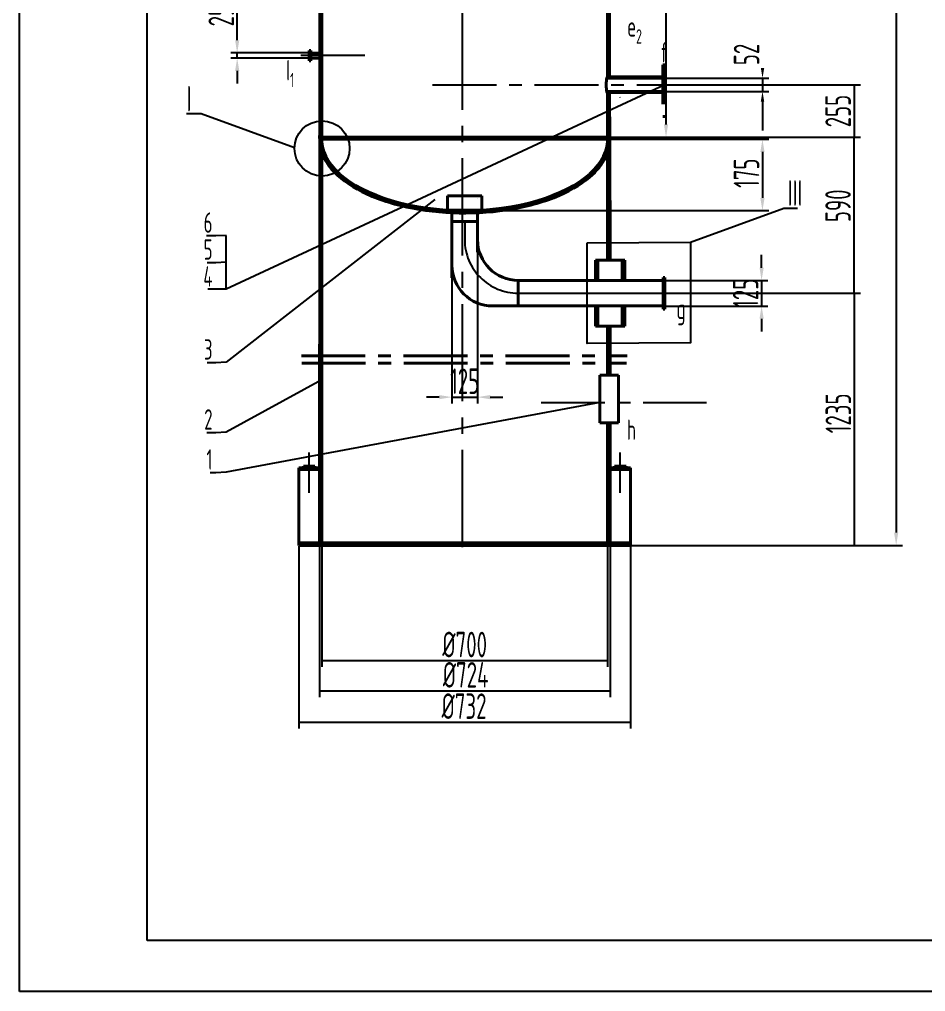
# Model space of a CAD drawing. Header units: millimetres. Extents: x 9688 to 10108, y 5833 to 6427.
# Drawn here: x 9687.8 to 9865.3, y 5833.1 to 6023.6 of the extents above; entities that cross this region are included whole.
import ezdxf

# ---------------------------------------------------------------- set-up
doc = ezdxf.new("R2010")
doc.units = ezdxf.units.MM
doc.linetypes.add('CENTER', pattern=[2, 1.25, -0.25, 0.25, -0.25])
doc.linetypes.add('CENTER2', pattern=[28.575, 19.05, -3.175, 3.175, -3.175])
for name, color, linetype, lineweight in [('中心线', 20, 'CENTER2', 25), ('放大', 54, 'Continuous', 25), ('设备轮廓线', 30, 'Continuous', 40)]:
    doc.layers.add(name, color=color, linetype=linetype, lineweight=lineweight)
doc.layers.add('引线说明', color=144, linetype='Continuous')
doc.layers.add('标注线', color=150, linetype='Continuous')
doc.styles.get("Standard").update_dxf_attribs({"font": 'gbenor.shx', "width": 0.7, "height": 5, "bigfont": 'gbcbig.shx'})
doc.styles.add('图中汉字', font='gbenor.shx', dxfattribs={"width": 0.7, "height": 5, "bigfont": 'gbcbig.shx'})
doc.dimstyles.new('引线标注', dxfattribs={"dimtxt": 3, "dimasz": 2.5, "dimexe": 1.25, "dimexo": 0.625, "dimtad": 1, "dimlfac": 20, "dimtxsty": 'Standard', "dimblk": 'NONE', "dimblk2": 'NONE', "dimcen": 2.5, "dimadec": 0, "dimazin": 0, "dimtfac": 1, "dimtmove": 1, "dimatfit": 3, "dimldrblk": 'NONE', "dimfxl": 1, "dimarcsym": 0})
doc.dimstyles.new('标准', dxfattribs={"dimtxt": 5, "dimasz": 2.5, "dimexe": 1.25, "dimexo": 0.625, "dimtad": 1, "dimlfac": 25, "dimtxsty": 'Standard', "dimcen": 2.5, "dimadec": 0, "dimazin": 0, "dimtfac": 1, "dimtmove": 0, "dimatfit": 3, "dimfxl": 1, "dimarcsym": 0})

# ---------------------------------------------------------------- blocks, each defined once
blk = doc.blocks.new('*D17')
at = {"layer": 'Defpoints', "color": 0, "transparency": 16777216}
for p in [(9813.97, 5972.46), (9813.97, 5967.46), (9833.22, 5967.46)]:
    blk.add_point(p, dxfattribs=at)
at = {"layer": '标注线', "color": 0, "lineweight": -2, "transparency": 16777216}
for p, q in [((9833.22, 5974.96), (9833.22, 5977.46)), ((9814.59, 5972.46), (9834.47, 5972.46)), ((9833.22, 5972.46), (9833.22, 5967.46)), ((9814.59, 5967.46), (9834.47, 5967.46)), ((9833.22, 5964.96), (9833.22, 5962.46))]:
    blk.add_line(p, q, dxfattribs=at)
at = {"layer": '标注线', "color": 0, "transparency": 16777216}
for points in [[(9832.81, 5974.96), (9833.64, 5974.96), (9833.22, 5972.46)], [(9832.81, 5964.96), (9833.64, 5964.96), (9833.22, 5967.46)]]:
    blk.add_solid(points, dxfattribs=at)
at = {"layer": '标注线', "color": 0, "transparency": 16777216, "insert": (9830.1, 5969.96), "char_height": 5, "attachment_point": 5, "rotation": 90}
blk.add_mtext('125', dxfattribs=at)
blk = doc.blocks.new('*D18')
at = {"layer": 'Defpoints', "color": 0, "transparency": 16777216}
for p in [(9744.9, 6017.05), (9730.47, 6016.05), (9744.9, 6016.05)]:
    blk.add_point(p, dxfattribs=at)
at = {"layer": '标注线', "color": 0, "lineweight": -2, "transparency": 16777216}
for p, q in [((9730.47, 6019.55), (9730.47, 6026.7)), ((9744.28, 6017.05), (9729.22, 6017.05)), ((9730.47, 6016.05), (9730.47, 6017.05)), ((9744.28, 6016.05), (9729.22, 6016.05)), ((9730.47, 6013.55), (9730.47, 6011.05))]:
    blk.add_line(p, q, dxfattribs=at)
at = {"layer": '标注线', "color": 0, "transparency": 16777216}
for points in [[(9730.06, 6019.55), (9730.89, 6019.55), (9730.47, 6017.05)], [(9730.06, 6013.55), (9730.89, 6013.55), (9730.47, 6016.05)]]:
    blk.add_solid(points, dxfattribs=at)
at = {"layer": '标注线', "color": 0, "transparency": 16777216, "insert": (9727.35, 6024.37), "char_height": 5, "width": 3.4913, "attachment_point": 5, "rotation": 90}
blk.add_mtext('25', dxfattribs=at)
blk = doc.blocks.new('_None')
blk = doc.blocks.new('*D33')
at = {"layer": 'Defpoints', "color": 0, "transparency": 16777216}
for p in [(9747.05, 5921.03), (9803.05, 5921.03), (9803.05, 5897.98)]:
    blk.add_point(p, dxfattribs=at)
at = {"layer": '标注线', "color": 0, "lineweight": -2, "transparency": 16777216}
for p, q in [((9747.05, 5920.4), (9747.05, 5896.73)), ((9803.05, 5920.4), (9803.05, 5896.73)), ((9747.05, 5897.98), (9803.05, 5897.98))]:
    blk.add_line(p, q, dxfattribs=at)
at = {"layer": '标注线', "color": 0, "transparency": 16777216, "insert": (9775.05, 5901.11), "char_height": 5, "attachment_point": 5}
blk.add_mtext('%%C700', dxfattribs=at)
blk = doc.blocks.new('*D34')
at = {"layer": 'Defpoints', "color": 0, "transparency": 16777216}
for p in [(9746.57, 5921.03), (9803.53, 5921.03), (9803.53, 5892.05)]:
    blk.add_point(p, dxfattribs=at)
at = {"layer": '标注线', "color": 0, "lineweight": -2, "transparency": 16777216}
for p, q in [((9746.57, 5920.4), (9746.57, 5890.8)), ((9803.53, 5920.4), (9803.53, 5890.8)), ((9746.57, 5892.05), (9803.53, 5892.05))]:
    blk.add_line(p, q, dxfattribs=at)
at = {"layer": '标注线', "color": 0, "transparency": 16777216, "insert": (9775.24, 5895.17), "char_height": 5, "attachment_point": 5}
blk.add_mtext('%%C724', dxfattribs=at)
blk = doc.blocks.new('*D35')
at = {"layer": 'Defpoints', "color": 0, "transparency": 16777216}
for p in [(9742.57, 5921.03), (9807.53, 5921.03), (9807.53, 5885.9)]:
    blk.add_point(p, dxfattribs=at)
at = {"layer": '标注线', "color": 0, "lineweight": -2, "transparency": 16777216}
for p, q in [((9742.57, 5920.4), (9742.57, 5884.65)), ((9807.53, 5920.4), (9807.53, 5884.65)), ((9742.57, 5885.9), (9807.53, 5885.9))]:
    blk.add_line(p, q, dxfattribs=at)
at = {"layer": '标注线', "color": 0, "transparency": 16777216, "insert": (9774.93, 5889.03), "char_height": 5, "attachment_point": 5}
blk.add_mtext('%%C732', dxfattribs=at)
blk = doc.blocks.new('*D20')
at = {"layer": 'Defpoints', "color": 0, "transparency": 16777216}
for p in [(9803.49, 5969.96), (9803.49, 5920.55), (9851.38, 5920.55)]:
    blk.add_point(p, dxfattribs=at)
at = {"layer": '标注线', "color": 0, "lineweight": -2, "transparency": 16777216}
for p, q in [((9804.12, 5969.96), (9852.63, 5969.96)), ((9851.38, 5969.96), (9851.38, 5920.55)), ((9804.12, 5920.55), (9852.63, 5920.55))]:
    blk.add_line(p, q, dxfattribs=at)
at = {"layer": '标注线', "color": 0, "transparency": 16777216, "insert": (9848.25, 5946.42), "char_height": 5, "attachment_point": 5, "rotation": 90}
blk.add_mtext('1235', dxfattribs=at)
blk = doc.blocks.new('*D36')
at = {"layer": 'Defpoints', "color": 0, "transparency": 16777216}
for p in [(9775.05, 6000.55), (9785.55, 5969.96), (9851.32, 5969.96)]:
    blk.add_point(p, dxfattribs=at)
at = {"layer": '标注线', "color": 0, "lineweight": -2, "transparency": 16777216}
for p, q in [((9775.68, 6000.55), (9852.57, 6000.55)), ((9851.32, 6000.55), (9851.32, 5969.96)), ((9786.18, 5969.96), (9852.57, 5969.96))]:
    blk.add_line(p, q, dxfattribs=at)
at = {"layer": '标注线', "color": 0, "transparency": 16777216, "insert": (9848.2, 5987.1), "char_height": 5, "attachment_point": 5, "rotation": 90}
blk.add_mtext('590', dxfattribs=at)
blk = doc.blocks.new('*D21')
at = {"layer": 'Defpoints', "color": 0, "transparency": 16777216}
for p in [(9813.89, 6010.81), (9813.89, 6000.55), (9851.34, 6000.55)]:
    blk.add_point(p, dxfattribs=at)
at = {"layer": '标注线', "color": 0, "lineweight": -2, "transparency": 16777216}
for p, q in [((9814.51, 6010.81), (9852.59, 6010.81)), ((9851.34, 6010.81), (9851.34, 6000.55)), ((9814.51, 6000.55), (9852.59, 6000.55))]:
    blk.add_line(p, q, dxfattribs=at)
at = {"layer": '标注线', "color": 0, "transparency": 16777216, "insert": (9848.21, 6005.67), "char_height": 5, "attachment_point": 5, "rotation": 90}
blk.add_mtext('255', dxfattribs=at)
blk = doc.blocks.new('*D37')
at = {"layer": 'Defpoints', "color": 0, "transparency": 16777216}
for p in [(9813.89, 6012.11), (9813.89, 6009.51), (9833.4, 6009.51)]:
    blk.add_point(p, dxfattribs=at)
at = {"layer": '标注线', "color": 0, "lineweight": -2, "transparency": 16777216}
for p, q in [((9814.51, 6012.11), (9834.65, 6012.11)), ((9833.4, 6012.11), (9833.4, 6009.51)), ((9814.51, 6009.51), (9834.65, 6009.51))]:
    blk.add_line(p, q, dxfattribs=at)
at = {"layer": '标注线', "color": 0, "transparency": 16777216, "insert": (9830.27, 6016.76), "char_height": 5, "attachment_point": 5, "rotation": 90}
blk.add_mtext('52', dxfattribs=at)
blk = doc.blocks.new('*D25')
at = {"layer": 'Defpoints', "color": 0, "transparency": 16777216}
for p in [(9772.55, 5986.16), (9777.55, 5986.16), (9777.55, 5949.6)]:
    blk.add_point(p, dxfattribs=at)
at = {"layer": '标注线', "color": 0, "lineweight": -2, "transparency": 16777216}
for p, q in [((9772.55, 5985.53), (9772.55, 5948.35)), ((9777.55, 5985.53), (9777.55, 5948.35)), ((9770.05, 5949.6), (9767.55, 5949.6)), ((9772.55, 5949.6), (9777.55, 5949.6)), ((9780.05, 5949.6), (9782.55, 5949.6))]:
    blk.add_line(p, q, dxfattribs=at)
at = {"layer": '标注线', "color": 0, "transparency": 16777216}
for points in [[(9770.05, 5950.01), (9770.05, 5949.18), (9772.55, 5949.6)], [(9780.05, 5950.01), (9780.05, 5949.18), (9777.55, 5949.6)]]:
    blk.add_solid(points, dxfattribs=at)
at = {"layer": '标注线', "color": 0, "transparency": 16777216, "insert": (9775.05, 5952.72), "char_height": 5, "attachment_point": 5}
blk.add_mtext('125', dxfattribs=at)
blk = doc.blocks.new('*D26')
at = {"layer": 'Defpoints', "color": 0, "transparency": 16777216}
for p in [(9775.05, 6060.55), (9775.05, 6000.55), (9814.49, 6000.55)]:
    blk.add_point(p, dxfattribs=at)
at = {"layer": '标注线', "color": 0, "lineweight": -2, "transparency": 16777216}
for p, q in [((9775.68, 6060.55), (9815.74, 6060.55)), ((9814.49, 6058.05), (9814.49, 6003.05)), ((9775.68, 6000.55), (9815.74, 6000.55))]:
    blk.add_line(p, q, dxfattribs=at)
at = {"layer": '标注线', "color": 0, "transparency": 16777216}
for points in [[(9814.08, 6058.05), (9814.91, 6058.05), (9814.49, 6060.55)], [(9814.08, 6003.05), (9814.91, 6003.05), (9814.49, 6000.55)]]:
    blk.add_solid(points, dxfattribs=at)
at = {"layer": '标注线', "color": 0, "transparency": 16777216, "insert": (9811.37, 6029.34), "char_height": 5, "attachment_point": 5, "rotation": 90}
blk.add_mtext('1385', dxfattribs=at)
blk = doc.blocks.new('*D29')
at = {"layer": 'Defpoints', "color": 0, "transparency": 16777216}
for p in [(9774.64, 6346.55), (9774.64, 5920.55), (9859.59, 5920.55)]:
    blk.add_point(p, dxfattribs=at)
at = {"layer": '标注线', "color": 0, "lineweight": -2, "transparency": 16777216}
for p, q in [((9775.27, 6346.55), (9860.84, 6346.55)), ((9859.59, 6344.05), (9859.59, 5923.05)), ((9775.27, 5920.55), (9860.84, 5920.55))]:
    blk.add_line(p, q, dxfattribs=at)
at = {"layer": '标注线', "color": 0, "transparency": 16777216}
for points in [[(9859.17, 6344.05), (9860, 6344.05), (9859.59, 6346.55)], [(9859.17, 5923.05), (9860, 5923.05), (9859.59, 5920.55)]]:
    blk.add_solid(points, dxfattribs=at)
at = {"layer": '标注线', "color": 0, "transparency": 16777216, "insert": (9856.46, 6150.02), "char_height": 5, "attachment_point": 5, "rotation": 90}
blk.add_mtext('13160', dxfattribs=at)
blk = doc.blocks.new('*D32')
at = {"layer": 'Defpoints', "color": 0, "transparency": 16777216}
for p in [(9775.05, 6000.15), (9775.04, 5986.15), (9833.39, 5986.15)]:
    blk.add_point(p, dxfattribs=at)
at = {"layer": '标注线', "color": 0, "lineweight": -2, "transparency": 16777216}
for p, q in [((9775.68, 6000.15), (9834.64, 6000.15)), ((9833.39, 5997.65), (9833.39, 5988.65)), ((9775.67, 5986.15), (9834.64, 5986.15))]:
    blk.add_line(p, q, dxfattribs=at)
at = {"layer": '标注线', "color": 0, "transparency": 16777216}
for points in [[(9832.97, 5997.65), (9833.8, 5997.65), (9833.39, 6000.15)], [(9832.97, 5988.65), (9833.8, 5988.65), (9833.39, 5986.15)]]:
    blk.add_solid(points, dxfattribs=at)
at = {"layer": '标注线', "color": 0, "transparency": 16777216, "insert": (9830.26, 5993.49), "char_height": 5, "attachment_point": 5, "rotation": 90}
blk.add_mtext('175', dxfattribs=at)

msp = doc.modelspace()

# ---------------------------------------------------------------- linework, layer by layer
for p, q in [((9687.81173, 5833.0945), (9687.81173, 6427.0945)), ((9712.81173, 5843.0945), (9712.81173, 6417.0945)), ((10097.81173, 5843.0945), (9712.81173, 5843.0945)), ((10107.81173, 5833.0945), (9687.81173, 5833.0945))]:
    msp.add_line(p, q)
at = {"layer": '中心线', "linetype": 'CENTER2'}
for p, q in [((9774.64351, 5920.2024), (9774.64351, 6393.8396)), ((9785.55205, 5969.96301), (9821.43638, 5969.96301)), ((9744.57205, 5930.82936), (9744.57205, 5938.73545))]:
    msp.add_line(p, q, dxfattribs=at)
at = {"layer": '中心线', "linetype": 'CENTER', "ltscale": 10}
for p, q in [((9755.4689, 6016.54562), (9742.006, 6016.54562)), ((9768.74909, 6010.81359), (9817.27345, 6010.81359)), ((9790.03379, 5948.54554), (9822.39544, 5948.54554))]:
    msp.add_line(p, q, dxfattribs=at)
at = {"layer": '中心线'}
for p, q in [((9775.05205, 5984.01617), (9775.05205, 5980.46301)), ((9805.53205, 5930.82936), (9805.53205, 5938.73545))]:
    msp.add_line(p, q, dxfattribs=at)
at = {"layer": '中心线', "linetype": 'CENTER2'}
msp.add_arc((9785.55205, 5980.46301), 10.5, 180, 270, dxfattribs=at)
at = {"layer": '放大'}
for p, q in [((9723.38481, 6005.09847), (9720.53791, 6005.09847)), ((9741.69623, 5998.45727), (9723.38481, 6005.09847)), ((9819.26161, 5979.97135), (9837.57303, 5986.61255)), ((9837.57303, 5986.61255), (9840.26888, 5986.61255))]:
    msp.add_line(p, q, dxfattribs=at)
msp.add_lwpolyline([(9799.0594, 5979.8328), (9819.26161, 5979.97135), (9819.26161, 5960.23178), (9799.0594, 5960.09323)], close=True, dxfattribs=at)
at = {"layer": '放大', "ltscale": 10}
msp.add_circle((9747.10103, 5998.34083), 5.40605, dxfattribs=at)
at = {"layer": '标注线'}
msp.add_line((9833.39935, 6007.51359), (9833.39935, 6001.88558), dxfattribs=at)
at = {"layer": '标注线', "color": 251}
msp.add_line((9803.05205, 6005.57281), (9765.66227, 5988.14896), dxfattribs=at)
at = {"layer": '标注线'}
for points in [[(9814.28643, 6010.8081), (9803.05205, 6005.57281)], [(9765.66227, 5988.14896), (9728.33137, 5970.75255), (9726.13814, 5970.75255), (9724.70481, 5970.75255)]]:
    msp.add_lwpolyline(points, dxfattribs=at)
for points in [[(9833.06602, 6014.11359), (9833.73269, 6014.11359), (9833.39935, 6012.11359)], [(9833.06602, 6007.51359), (9833.73269, 6007.51359), (9833.39935, 6009.51359)]]:
    msp.add_solid(points, dxfattribs=at)
at = {"layer": '设备轮廓线'}
for p, q in [((9746.65205, 6001.23662), (9746.65205, 6039.94562)), ((9747.05205, 6000.54562), (9747.05205, 6039.72811)), ((9803.05205, 6014.45205), (9803.05205, 6025.25043)), ((9803.45205, 6014.23455), (9803.45205, 6025.73455)), ((9746.65205, 6017.04562), (9744.90334, 6017.04562)), ((9746.65205, 6016.04562), (9744.90334, 6016.04562)), ((9803.45228, 6012.35107), (9803.45205, 6016.68465)), ((9803.05205, 6012.35095), (9803.05205, 6014.45205)), ((9802.89726, 6012.09387), (9813.88643, 6012.11359)), ((9803.05205, 6012.35095), (9813.88643, 6012.35359)), ((9802.89813, 6009.4939), (9813.88643, 6009.51359)), ((9803.05205, 6009.23996), (9813.88643, 6009.27359)), ((9803.05205, 6008.79771), (9803.05205, 6009.23996)), ((9803.05205, 6000.54562), (9803.05205, 6008.79771)), ((9803.46308, 5999.88567), (9803.44917, 6009.24119)), ((9747.05205, 6000.54562), (9803.05205, 6000.54562)), ((9747.05205, 6000.14562), (9803.05205, 6000.14562)), ((9803.53204, 5976.43257), (9803.46308, 5999.88567)), ((9746.65045, 5999.06454), (9746.57205, 5921.02554)), ((9747.05205, 5997.47833), (9747.05205, 5921.02554)), ((9803.05205, 5976.43265), (9803.05205, 5997.52227)), ((9771.67328, 5986.24751), (9771.67328, 5989.05319)), ((9771.67328, 5989.05319), (9775.05205, 5989.05319)), ((9778.43081, 5989.05319), (9775.05205, 5989.05319)), ((9777.54805, 5988.54562), (9777.55205, 5988.54562)), ((9778.42629, 5986.24818), (9778.43081, 5989.05319)), ((9771.67328, 5986.24751), (9778.42629, 5986.24818)), ((9772.55717, 5986.20099), (9772.55205, 5973.00353)), ((9777.54686, 5986.20168), (9777.55205, 5978.00353)), ((9772.55205, 5984.01617), (9777.55205, 5984.01617)), ((9785.55205, 5972.46301), (9813.96643, 5972.46301)), ((9785.55205, 5972.46301), (9785.55205, 5967.46301)), ((9780.55205, 5967.46301), (9813.96643, 5967.46301)), ((9803.05205, 5953.89927), (9803.05205, 5963.49345)), ((9803.53204, 5953.8992), (9803.53204, 5963.49345)), ((9803.05205, 5921.02562), (9803.05205, 5944.55907)), ((9803.53204, 5921.02554), (9803.53204, 5944.55907)), ((9742.57205, 5921.02554), (9742.57205, 5935.71812)), ((9742.57205, 5935.71812), (9746.57205, 5935.71812)), ((9742.57205, 5935.39812), (9746.57205, 5935.39812)), ((9743.43978, 5935.71812), (9743.43978, 5936.07874)), ((9743.43978, 5936.07874), (9744.57205, 5936.07874)), ((9745.70431, 5936.07874), (9744.57205, 5936.07874)), ((9745.70431, 5935.71812), (9745.70431, 5936.07874)), ((9807.53205, 5935.71812), (9803.53205, 5935.71812)), ((9807.53205, 5935.39812), (9803.53205, 5935.39812)), ((9804.39978, 5936.07874), (9805.53205, 5936.07874)), ((9804.39978, 5935.71812), (9804.39978, 5936.07874)), ((9806.66431, 5936.07874), (9805.53205, 5936.07874)), ((9806.66431, 5935.71812), (9806.66431, 5936.07874)), ((9807.53205, 5921.02554), (9807.53205, 5935.71812)), ((9742.57205, 5921.02554), (9807.53204, 5921.02554)), ((9742.57205, 5920.54562), (9742.57205, 5921.02554)), ((9742.57205, 5920.54563), (9807.53204, 5920.54554)), ((9807.53204, 5921.02554), (9807.53204, 5920.54554))]:
    msp.add_line(p, q, dxfattribs=at)
at = {"layer": '设备轮廓线', "linetype": 'CENTER2', "ltscale": 10}
for p, q in [((9744.74334, 6017.55115), (9744.58334, 6017.55115)), ((9744.58334, 6017.55115), (9744.58334, 6016.54562)), ((9744.90334, 6017.55115), (9744.74334, 6017.55115)), ((9744.90334, 6017.09586), (9744.90334, 6017.55115)), ((9744.90334, 6017.09586), (9744.90334, 6016.54562)), ((9744.58334, 6015.54009), (9744.58334, 6016.54562)), ((9744.74334, 6015.54009), (9744.58334, 6015.54009)), ((9744.90334, 6015.54009), (9744.74334, 6015.54009)), ((9744.90334, 6015.99537), (9744.90334, 6016.54562)), ((9744.90334, 6015.99537), (9744.90334, 6015.54009)), ((9813.88643, 6010.8081), (9813.88643, 6014.72786)), ((9814.28643, 6014.72786), (9813.88643, 6014.72786)), ((9814.28643, 6010.8081), (9814.28643, 6014.72786)), ((9813.88643, 6010.8081), (9813.88643, 6007.03384)), ((9814.28643, 6010.8081), (9814.28643, 6007.03384)), ((9813.88643, 6004.58374), (9814.28643, 6004.58374)), ((9800.66958, 5972.46301), (9800.66958, 5976.43257)), ((9800.66958, 5976.43257), (9803.53204, 5976.43257)), ((9801.16242, 5976.43257), (9801.16242, 5972.46301)), ((9806.3945, 5976.43257), (9803.53204, 5976.43257)), ((9805.90166, 5976.43257), (9805.90166, 5972.46301)), ((9806.3945, 5972.46301), (9806.3945, 5976.43257)), ((9813.96643, 5973.06038), (9813.96643, 5969.96301)), ((9813.96643, 5973.06038), (9814.28643, 5973.06038)), ((9814.28643, 5973.06038), (9814.28643, 5969.96301)), ((9813.96643, 5966.86564), (9813.96643, 5969.96301)), ((9814.28643, 5966.86564), (9814.28643, 5969.96301)), ((9800.66958, 5967.46301), (9800.66958, 5963.49345)), ((9801.16242, 5963.49345), (9801.16242, 5967.46301)), ((9805.90166, 5963.49345), (9805.90166, 5967.46301)), ((9806.3945, 5967.46301), (9806.3945, 5963.49345)), ((9813.96643, 5966.86564), (9814.28643, 5966.86564)), ((9800.66958, 5963.49345), (9803.53204, 5963.49345)), ((9806.3945, 5963.49345), (9803.53204, 5963.49345)), ((9801.53467, 5951.02554), (9801.53467, 5953.8992)), ((9801.53467, 5953.8992), (9803.21204, 5953.8992)), ((9805.20941, 5953.8992), (9803.21204, 5953.8992)), ((9805.20941, 5951.02554), (9805.20941, 5953.8992)), ((9801.53467, 5951.02554), (9801.53467, 5944.55907)), ((9805.20941, 5951.02554), (9805.20941, 5944.55907)), ((9801.53467, 5944.55907), (9803.21204, 5944.55907)), ((9805.20941, 5944.55907), (9803.21204, 5944.55907))]:
    msp.add_line(p, q, dxfattribs=at)
at = {"layer": '设备轮廓线', "linetype": 'CENTER', "ltscale": 10}
for p, q in [((9743.07597, 5957.7254), (9806.85375, 5957.7254)), ((9743.11689, 5956.23973), (9806.7811, 5956.23973))]:
    msp.add_line(p, q, dxfattribs=at)
at = {"layer": '设备轮廓线'}
for centre in [(9785.55205, 5980.46301), (9780.55205, 5975.46301)]:
    msp.add_arc(centre, 8, 180, 270, dxfattribs=at)
for centre, major_axis, ratio, start_param, end_param in [((9803.05205, 6010.79545), (0, 1.55549), 0.180702829, 0, 3.142714552), ((9775.04427, 6000.14562), (-27.99222, 0), 0.500138967, 6.25460999, 9.453353278)]:
    msp.add_ellipse(centre, major_axis=major_axis, ratio=ratio, start_param=start_param, end_param=end_param, dxfattribs=at)
msp.add_open_spline([(9805.4013, 6008.31359), (9805.40128, 6008.31363), (9805.40126, 6008.31367), (9805.40124, 6008.31371)], degree=3, dxfattribs=at)
msp.add_open_spline([(9746.65205, 6001.23662), (9746.57205, 5999.24991), (9746.73389, 5998.35464), (9747.36856, 5996.60654), (9747.84076, 5995.7537), (9749.73938, 5993.22516), (9751.64728, 5991.6656), (9756.43349, 5989.01585), (9759.31252, 5987.92657), (9765.65686, 5986.35183), (9769.12022, 5985.86732), (9776.1614, 5985.56644), (9779.73685, 5985.75022), (9786.51344, 5986.76237), (9789.71235, 5987.59019), (9795.30122, 5989.78496), (9797.69017, 5991.15053), (9800.94119, 5993.92743), (9802.02343, 5995.26626), (9803.22152, 5997.76701), (9803.49926, 5998.90079), (9803.51815, 6000.20685), (9803.51479, 6000.3763), (9803.50567, 6000.54562)], degree=3, knots=[0, 0, 0, 0, 0.179623216, 0.179623216, 0.359246431, 0.359246431, 0.734685488, 0.734685488, 1.110124544, 1.110124544, 1.4855636, 1.4855636, 1.861002656, 1.861002656, 2.236441712, 2.236441712, 2.611880769, 2.611880769, 2.906413598, 2.906413598, 3.134359503, 3.134359503, 3.168340322, 3.168340322, 3.168340322, 3.168340322], dxfattribs=at)

# ---------------------------------------------------------------- texts
at = {"layer": '引线说明', "char_height": 4, "line_spacing_factor": 0.96, "style": '图中汉字'}
for s, width, insert, attachment_point in [('\\A1;e{\\H0.7x;\\S^ 2;}', 3.4379096, (9809.77087, 6024.25578), 3), ('\\A1;f', 3.4379096, (9814.9071, 6015.20215), 9), ('\\A1;I{\\H0.7x;\\S^ 1;}', 5, (9740.06417, 6015.68365), 1), ('g', 3.4379096, (9816.55148, 5968.89445), 1), ('h', 3.4379096, (9806.84702, 5945.21313), 1)]:
    msp.add_mtext_dynamic_manual_height_columns(s, width=width, gutter_width=25, heights=[0], dxfattribs=dict(at, insert=insert, attachment_point=attachment_point))
at = {"layer": '放大', "char_height": 5, "width": 5.9780203, "style": '图中汉字'}
for s, insert, attachment_point in [('I', (9721.51951, 6005.59847), 9), ('III', (9838.32595, 5987.11255), 7)]:
    msp.add_mtext(s, dxfattribs=dict(at, insert=insert, attachment_point=attachment_point))
at = {"layer": '标注线', "char_height": 4, "attachment_point": 9}
for s, insert, width in [('6', (9725.63814, 5981.80731), 0.56), ('5', (9725.63814, 5976.52993), 0.56), ('3', (9725.63814, 5956.94415), 8.356952), ('2', (9725.63814, 5943.22392), 0.56), ('1', (9725.63814, 5935.37574), 0.56)]:
    msp.add_mtext(s, dxfattribs=dict(at, insert=insert, width=width))
at = {"layer": '标注线', "insert": (9725.63814, 5971.25255), "char_height": 4, "attachment_point": 9}
msp.add_mtext('4', dxfattribs=at)

# ---------------------------------------------------------------- dimensions: what is measured, and where the dimension line sits
at = {"layer": '标注线'}
for base, p1, p2, text, picture, middle in [((9859.58699, 5920.54558), (9774.64351, 6346.54562), (9774.64293, 5920.54558), '13160', '*D29', (9859.58699, 6150.02445)), ((9814.49395, 6000.54562), (9775.05205, 6060.54562), (9775.05205, 6000.54562), '1385', '*D26', (9814.49395, 6029.33896)), ((9833.38774, 5986.14562), (9775.05205, 6000.14562), (9775.04427, 5986.14562), '175', '*D32', (9833.38774, 5993.49325))]:
    dim = msp.add_linear_dim(base=base, p1=p1, p2=p2, angle=90, text=text, dimstyle='标准', dxfattribs=at)
    dim.commit()
    dim.dimension.update_dxf_attribs({"geometry": picture, "text_midpoint": middle, "dimtype": 160})
for base, p1, p2, picture, middle in [((9730.47342, 6016.04562), (9744.90334, 6017.04562), (9744.90334, 6016.04562), '*D18', (9730.47342, 6024.37222)), ((9833.22489, 5967.46301), (9813.96643, 5972.46301), (9813.96643, 5967.46301), '*D17', (9833.22489, 5969.96301))]:
    dim = msp.add_linear_dim(base=base, p1=p1, p2=p2, angle=90, dimstyle='标准', dxfattribs=at)
    dim.commit()
    dim.dimension.update_dxf_attribs({"geometry": picture, "text_midpoint": middle, "dimtype": 160})
for base, p1, p2, text, picture, middle in [((9833.39935, 6009.51359), (9813.88643, 6012.11359), (9813.88643, 6009.51359), '52', '*D37', (9833.39935, 6016.7581)), ((9851.3366, 6000.54562), (9813.88643, 6010.81359), (9813.88643, 6000.54562), '255', '*D21', (9851.3366, 6005.67143)), ((9851.32441, 5969.96301), (9775.05205, 6000.54562), (9785.55205, 5969.96301), '590', '*D36', (9851.32441, 5987.09774)), ((9851.37833, 5920.54554), (9803.49421, 5969.96301), (9803.49414, 5920.54554), '1235', '*D20', (9851.37833, 5946.42224))]:
    dim = msp.add_linear_dim(base=base, p1=p1, p2=p2, angle=90, text=text, dimstyle='引线标注', override={"dimscale": 0, "dimtix": 0, "dimtofl": 1, "dimtmove": 1, "dimatfit": 3}, dxfattribs=at)
    dim.commit()
    dim.dimension.update_dxf_attribs({"geometry": picture, "text_midpoint": middle, "dimtype": 128})
dim = msp.add_linear_dim(base=(9777.55205, 5949.59562), p1=(9772.55205, 5986.15989), p2=(9777.55205, 5986.15989), dimstyle='标准', dxfattribs=at)
dim.commit()
dim.dimension.update_dxf_attribs({"geometry": '*D25', "text_midpoint": (9775.05205, 5949.59562), "dimtype": 160})
for base, p1, p2, text, picture, middle in [((9807.53204, 5885.90498), (9742.57205, 5921.02554), (9807.53204, 5921.02554), '%%C732', '*D35', (9774.93254, 5885.90498)), ((9803.53204, 5892.04639), (9746.57205, 5921.02554), (9803.53204, 5921.02554), '%%C724', '*D34', (9775.24024, 5892.04639)), ((9803.05205, 5897.98324), (9747.05205, 5921.02554), (9803.05205, 5921.02562), '%%C700', '*D33', (9775.05205, 5897.98324))]:
    dim = msp.add_linear_dim(base=base, p1=p1, p2=p2, text=text, dimstyle='引线标注', override={"dimscale": 0, "dimtix": 0, "dimtofl": 1, "dimtmove": 1, "dimatfit": 3}, dxfattribs=at)
    dim.commit()
    dim.dimension.update_dxf_attribs({"geometry": picture, "text_midpoint": middle, "dimtype": 128})

# ---------------------------------------------------------------- leaders
at = {"layer": '标注线', "annotation_type": 0, "has_hookline": 1, "hookline_direction": 1}
for points, text_width in [([(9769.21749, 5988.32707), (9728.33137, 5956.44415), (9726.26314, 5956.31915)], 1.02998), ([(9728.33137, 5976.02993), (9728.33137, 5981.30731), (9726.26314, 5981.18231)], 1.18871), ([(9728.33137, 5970.75255), (9728.33137, 5976.02993), (9726.26314, 5975.90493)], 1.02998), ([(9747.05205, 5953.00212), (9728.33137, 5942.72392), (9726.26314, 5942.59892)], 1.13272), ([(9801.53467, 5948.54554), (9728.33137, 5934.87574), (9726.26314, 5934.75074)], 0.46667)]:
    msp.add_leader(points, dimstyle='引线标注', override={"dimscale": 0, "dimgap": 0.625, "dimtad": 1}, dxfattribs=dict(at, text_width=text_width))

doc.saveas('drawing.dxf')
